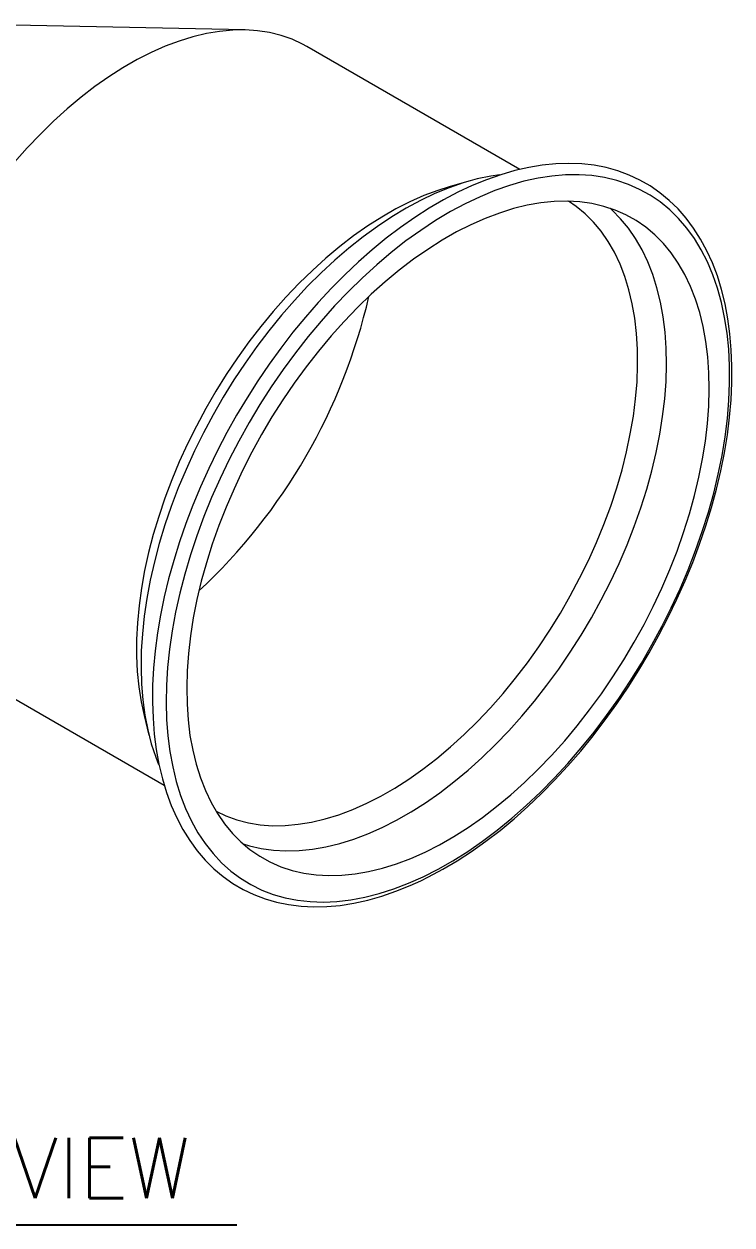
# Model space of a CAD drawing. Extents: x 11 to 120, y 2 to 94.
# Drawn here: x 28.44 to 37.23, y 59.18 to 74.09 of the extents above; entities that cross this region are included whole.
import ezdxf
from ezdxf.enums import TextEntityAlignment as Align

# ---------------------------------------------------------------- set-up
doc = ezdxf.new("R2010")
doc.units = 0
doc.header["$MEASUREMENT"] = 0
doc.linetypes.add('SLD-Solid', pattern=[0])
doc.layers.add('OBJECT', color=7, linetype='CONTINUOUS')
doc.styles.get("Standard").update_dxf_attribs({"font": 'SIMPLEX'})

msp = doc.modelspace()

# ---------------------------------------------------------------- linework, layer by layer
at = {"layer": 'OBJECT', "color": 7, "linetype": 'SLD-Solid', "lineweight": 15}
for p, q in [((31.184, 74.02), (27.63, 74.093)), ((34.6, 72.287), (31.956, 73.814)), ((33.968, 72.142), (33.724, 72.072)), ((27.542, 66.168), (30.186, 64.642)), ((29.935, 65.507), (29.996, 65.262))]:
    msp.add_line(p, q, dxfattribs=at)
at = {"layer": 'OBJECT', "color": 1}
msp.add_line((22.27, 59.18), (31.085, 59.18), dxfattribs=at)
at = {"layer": 'OBJECT', "color": 7, "linetype": 'SLD-Solid', "lineweight": 15, "flags": 128}
for points in [[(31.956, 73.814), (31.902, 73.843), (31.772, 73.904), (31.635, 73.952), (31.493, 73.987), (31.345, 74.01), (31.192, 74.02), (31.035, 74.017), (30.873, 74.002), (30.708, 73.975), (30.54, 73.934), (30.369, 73.882), (30.197, 73.817), (30.023, 73.74), (29.848, 73.651), (29.673, 73.55), (29.498, 73.439), (29.324, 73.317), (29.152, 73.184), (28.981, 73.041), (28.812, 72.888), (28.647, 72.727), (28.485, 72.557), (28.327, 72.378), (28.173, 72.193), (28.025, 72), (27.882, 71.801), (27.744, 71.596), (27.613, 71.386), (27.489, 71.172), (27.372, 70.954), (27.262, 70.733), (27.16, 70.51), (27.067, 70.285), (26.981, 70.06), (26.905, 69.834), (26.837, 69.608), (26.779, 69.384), (26.73, 69.161), (26.69, 68.941), (26.66, 68.725), (26.64, 68.512), (26.629, 68.305), (26.629, 68.102), (26.638, 67.905), (26.657, 67.715), (26.685, 67.532), (26.724, 67.357), (26.771, 67.19), (26.829, 67.032), (26.895, 66.884), (26.97, 66.745), (27.055, 66.616), (27.147, 66.498), (27.248, 66.391), (27.357, 66.295), (27.473, 66.211), (27.542, 66.168)], [(33.372, 63.455), (33.467, 63.501), (33.645, 63.597), (33.824, 63.703), (34.002, 63.819), (34.179, 63.944), (34.355, 64.079), (34.529, 64.223), (34.701, 64.376), (34.87, 64.537), (35.036, 64.706), (35.198, 64.882), (35.357, 65.065), (35.511, 65.255), (35.661, 65.451), (35.805, 65.652), (35.945, 65.859), (36.079, 66.07), (36.207, 66.285), (36.328, 66.504), (36.443, 66.726), (36.551, 66.951), (36.652, 67.177), (36.746, 67.405), (36.832, 67.633), (36.91, 67.862), (36.98, 68.091), (37.042, 68.319), (37.095, 68.545), (37.14, 68.77), (37.177, 68.992), (37.204, 69.211), (37.223, 69.427), (37.233, 69.639), (37.234, 69.846), (37.226, 70.048), (37.209, 70.244), (37.183, 70.434), (37.149, 70.618), (37.105, 70.795), (37.053, 70.964), (36.991, 71.126), (36.922, 71.278), (36.844, 71.422), (36.758, 71.557), (36.665, 71.683), (36.564, 71.798), (36.455, 71.903), (36.34, 71.998), (36.219, 72.082), (36.091, 72.155), (35.957, 72.218), (35.817, 72.269), (35.672, 72.31), (35.522, 72.339), (35.368, 72.356), (35.209, 72.363), (35.046, 72.357), (34.879, 72.341), (34.71, 72.313), (34.538, 72.273), (34.363, 72.222), (34.187, 72.16), (34.009, 72.088), (33.831, 72.004), (33.652, 71.91), (33.474, 71.805), (33.295, 71.691), (33.118, 71.566), (32.942, 71.433), (32.768, 71.29), (32.596, 71.138), (32.427, 70.979), (32.26, 70.811), (32.097, 70.636), (31.938, 70.453), (31.783, 70.265), (31.633, 70.069), (31.487, 69.869), (31.347, 69.663), (31.213, 69.452), (31.084, 69.237), (30.961, 69.019), (30.846, 68.797), (30.737, 68.573), (30.635, 68.347), (30.54, 68.119), (30.453, 67.891), (30.374, 67.662), (30.303, 67.433), (30.24, 67.205), (30.185, 66.978), (30.139, 66.754), (30.101, 66.531), (30.072, 66.311), (30.052, 66.095), (30.041, 65.883), (30.039, 65.675), (30.046, 65.473), (30.061, 65.275), (30.086, 65.084), (30.12, 64.9), (30.162, 64.722), (30.213, 64.551), (30.273, 64.389), (30.341, 64.235), (30.418, 64.09), (30.503, 63.954), (30.595, 63.827), (30.695, 63.71), (30.803, 63.604), (30.917, 63.507), (31.038, 63.422), (31.165, 63.347), (31.298, 63.283), (31.437, 63.23), (31.581, 63.188), (31.73, 63.158), (31.884, 63.139), (32.043, 63.131), (32.205, 63.134), (32.371, 63.149), (32.54, 63.176), (32.712, 63.214), (32.886, 63.263), (33.062, 63.323), (33.24, 63.395), (33.372, 63.455)], [(34.352, 72.222), (34.24, 72.205), (34.069, 72.169), (33.896, 72.12), (33.721, 72.06), (33.544, 71.987), (33.366, 71.902), (33.188, 71.806), (33.009, 71.698), (32.831, 71.58), (32.654, 71.451), (32.478, 71.311), (32.304, 71.162), (32.133, 71.003), (31.965, 70.836), (31.801, 70.66), (31.641, 70.476), (31.485, 70.285), (31.334, 70.087), (31.189, 69.883), (31.05, 69.673), (30.917, 69.458), (30.791, 69.239), (30.672, 69.017), (30.56, 68.791), (30.456, 68.563), (30.36, 68.334), (30.273, 68.103), (30.194, 67.873), (30.124, 67.643), (30.063, 67.413), (30.011, 67.186), (29.969, 66.961), (29.937, 66.739), (29.914, 66.521), (29.9, 66.308), (29.897, 66.1), (29.903, 65.897), (29.919, 65.701), (29.945, 65.511), (29.98, 65.329), (30.025, 65.156), (30.079, 64.99), (30.115, 64.898)], [(33.4, 63.505), (33.585, 63.598), (33.769, 63.703), (33.954, 63.819), (34.138, 63.945), (34.32, 64.082), (34.501, 64.23), (34.68, 64.387), (34.856, 64.553), (35.028, 64.728), (35.198, 64.911), (35.363, 65.103), (35.523, 65.301), (35.678, 65.506), (35.828, 65.717), (35.972, 65.934), (36.109, 66.156), (36.24, 66.382), (36.364, 66.611), (36.48, 66.844), (36.589, 67.079), (36.69, 67.316), (36.782, 67.554), (36.866, 67.793), (36.941, 68.031), (37.007, 68.268), (37.063, 68.504), (37.111, 68.737), (37.149, 68.968), (37.177, 69.195), (37.196, 69.418), (37.205, 69.636), (37.204, 69.849), (37.193, 70.056), (37.173, 70.256), (37.143, 70.449), (37.103, 70.634), (37.054, 70.812), (36.996, 70.98), (36.929, 71.14), (36.852, 71.29), (36.767, 71.43), (36.673, 71.56), (36.571, 71.678), (36.461, 71.786), (36.344, 71.883), (36.219, 71.967), (36.086, 72.04), (35.948, 72.101), (35.803, 72.15), (35.652, 72.186), (35.496, 72.21), (35.335, 72.221), (35.169, 72.219), (34.999, 72.205), (34.826, 72.179), (34.65, 72.14), (34.471, 72.088), (34.289, 72.025), (34.106, 71.949), (33.923, 71.862), (33.738, 71.763), (33.553, 71.652), (33.369, 71.531), (33.186, 71.399), (33.004, 71.257), (32.824, 71.104), (32.647, 70.943), (32.472, 70.772), (32.301, 70.593), (32.134, 70.405), (31.972, 70.211), (31.814, 70.009), (31.661, 69.801), (31.514, 69.586), (31.373, 69.367), (31.239, 69.143), (31.112, 68.915), (30.992, 68.684), (30.879, 68.45), (30.774, 68.214), (30.678, 67.976), (30.59, 67.738), (30.51, 67.5), (30.44, 67.262), (30.379, 67.025), (30.327, 66.791), (30.284, 66.558), (30.251, 66.33), (30.227, 66.104), (30.213, 65.884), (30.209, 65.668), (30.215, 65.458), (30.231, 65.255), (30.256, 65.058), (30.29, 64.869), (30.335, 64.687), (30.388, 64.514), (30.451, 64.35), (30.523, 64.195), (30.604, 64.05), (30.694, 63.915), (30.792, 63.791), (30.898, 63.678), (31.012, 63.575), (31.133, 63.485), (31.261, 63.406), (31.397, 63.339), (31.539, 63.284), (31.687, 63.242), (31.84, 63.212), (31.999, 63.195), (32.162, 63.19), (32.33, 63.198), (32.502, 63.218), (32.677, 63.251), (32.854, 63.296), (33.035, 63.353), (33.217, 63.423), (33.4, 63.505)], [(33.724, 72.072), (33.582, 72.027), (33.409, 71.962), (33.235, 71.885), (33.061, 71.796), (32.885, 71.696), (32.711, 71.585), (32.537, 71.462), (32.364, 71.329), (32.193, 71.187), (32.025, 71.034), (31.859, 70.873), (31.697, 70.702), (31.539, 70.524), (31.386, 70.338), (31.237, 70.146), (31.094, 69.947), (30.956, 69.742), (30.825, 69.532), (30.701, 69.318), (30.584, 69.1), (30.474, 68.879), (30.372, 68.656), (30.279, 68.431), (30.194, 68.205), (30.117, 67.979), (30.049, 67.754), (29.991, 67.529), (29.942, 67.307), (29.902, 67.087), (29.872, 66.871), (29.852, 66.658), (29.841, 66.45), (29.841, 66.248), (29.85, 66.051), (29.869, 65.861), (29.898, 65.678), (29.935, 65.507)], [(33.423, 63.81), (33.601, 63.901), (33.78, 64.003), (33.958, 64.116), (34.136, 64.241), (34.312, 64.375), (34.487, 64.52), (34.659, 64.675), (34.829, 64.839), (34.995, 65.011), (35.157, 65.192), (35.314, 65.38), (35.467, 65.575), (35.615, 65.777), (35.756, 65.985), (35.892, 66.198), (36.02, 66.415), (36.142, 66.637), (36.256, 66.861), (36.363, 67.088), (36.462, 67.318), (36.552, 67.548), (36.633, 67.779), (36.706, 68.009), (36.77, 68.239), (36.824, 68.467), (36.869, 68.692), (36.904, 68.915), (36.929, 69.134), (36.945, 69.349), (36.951, 69.558), (36.947, 69.762), (36.933, 69.96), (36.909, 70.151), (36.876, 70.335), (36.833, 70.51), (36.781, 70.677), (36.719, 70.835), (36.648, 70.984), (36.568, 71.122), (36.479, 71.251), (36.382, 71.368), (36.277, 71.474), (36.164, 71.569), (36.044, 71.652), (35.917, 71.723), (35.782, 71.782), (35.642, 71.829), (35.496, 71.863), (35.344, 71.884), (35.187, 71.893), (35.026, 71.889), (34.861, 71.872), (34.692, 71.843), (34.52, 71.801), (34.346, 71.746), (34.17, 71.68), (33.992, 71.601), (33.814, 71.511), (33.635, 71.408), (33.457, 71.295), (33.279, 71.171), (33.102, 71.036), (32.928, 70.891), (32.755, 70.737), (32.586, 70.573), (32.42, 70.4), (32.258, 70.22), (32.1, 70.031), (31.948, 69.836), (31.8, 69.634), (31.659, 69.427), (31.523, 69.214), (31.394, 68.996), (31.273, 68.775), (31.158, 68.55), (31.052, 68.323), (30.953, 68.094), (30.863, 67.864), (30.781, 67.633), (30.709, 67.402), (30.645, 67.173), (30.591, 66.945), (30.546, 66.719), (30.511, 66.496), (30.486, 66.277), (30.47, 66.063), (30.464, 65.853), (30.468, 65.649), (30.482, 65.451), (30.505, 65.26), (30.539, 65.077), (30.582, 64.901), (30.634, 64.734), (30.696, 64.576), (30.767, 64.428), (30.847, 64.289), (30.935, 64.161), (31.032, 64.043), (31.137, 63.937), (31.25, 63.842), (31.371, 63.759), (31.498, 63.688), (31.632, 63.629), (31.773, 63.583), (31.919, 63.549), (32.071, 63.527), (32.228, 63.519), (32.389, 63.523), (32.554, 63.539), (32.723, 63.569), (32.895, 63.611), (33.069, 63.665), (33.245, 63.732), (33.423, 63.81)], [(32.699, 64.416), (32.873, 64.505), (33.048, 64.605), (33.223, 64.717), (33.397, 64.84), (33.57, 64.973), (33.741, 65.116), (33.909, 65.269), (34.074, 65.432), (34.236, 65.602), (34.394, 65.781), (34.547, 65.968), (34.695, 66.161), (34.837, 66.361), (34.974, 66.566), (35.104, 66.777), (35.227, 66.991), (35.343, 67.21), (35.452, 67.431), (35.552, 67.655), (35.645, 67.88), (35.728, 68.106), (35.803, 68.332), (35.869, 68.557), (35.925, 68.781), (35.972, 69.003), (36.01, 69.222), (36.037, 69.437), (36.055, 69.649), (36.063, 69.855), (36.061, 70.057), (36.049, 70.251), (36.028, 70.439), (35.996, 70.62), (35.955, 70.793), (35.904, 70.957), (35.844, 71.112), (35.775, 71.258), (35.696, 71.393), (35.609, 71.519), (35.514, 71.633), (35.41, 71.736), (35.299, 71.827), (35.203, 71.893)], [(32.892, 64.116), (33.071, 64.207), (33.249, 64.309), (33.428, 64.422), (33.606, 64.547), (33.782, 64.681), (33.957, 64.826), (34.129, 64.981), (34.298, 65.145), (34.464, 65.317), (34.626, 65.498), (34.784, 65.686), (34.937, 65.881), (35.084, 66.083), (35.226, 66.291), (35.361, 66.504), (35.49, 66.721), (35.612, 66.943), (35.726, 67.167), (35.833, 67.395), (35.931, 67.624), (36.021, 67.854), (36.103, 68.085), (36.176, 68.315), (36.239, 68.545), (36.293, 68.773), (36.338, 68.999), (36.373, 69.221), (36.399, 69.44), (36.415, 69.655), (36.42, 69.865), (36.417, 70.069), (36.403, 70.266), (36.379, 70.457), (36.346, 70.641), (36.303, 70.816), (36.25, 70.983), (36.188, 71.141), (36.118, 71.29), (36.038, 71.429), (35.949, 71.557), (35.852, 71.674), (35.747, 71.78), (35.72, 71.805)], [(30.83, 64.317), (30.952, 64.259), (31.088, 64.21), (31.23, 64.173), (31.378, 64.149), (31.53, 64.138), (31.687, 64.14), (31.849, 64.155), (32.014, 64.182), (32.182, 64.222), (32.352, 64.274), (32.525, 64.339), (32.699, 64.416)], [(31.164, 63.913), (31.242, 63.889), (31.389, 63.855), (31.541, 63.833), (31.697, 63.825), (31.859, 63.829), (32.024, 63.845), (32.193, 63.875), (32.364, 63.917), (32.539, 63.971), (32.715, 64.038), (32.892, 64.116)]]:
    msp.add_lwpolyline(points, dxfattribs=at)
at = {"layer": 'OBJECT', "color": 7, "linetype": 'SLD-Solid', "lineweight": 15}
msp.add_arc((25.711, 72.322), 7.198, 312.9549, 347.0505, dxfattribs=at)

# ---------------------------------------------------------------- texts
at = {"layer": 'OBJECT', "color": 1}
msp.add_text('LEFT SIDE VIEW', height=0.75, dxfattribs=at).set_placement((26.67, 59.511), align=Align.CENTER)

doc.saveas('drawing.dxf')
